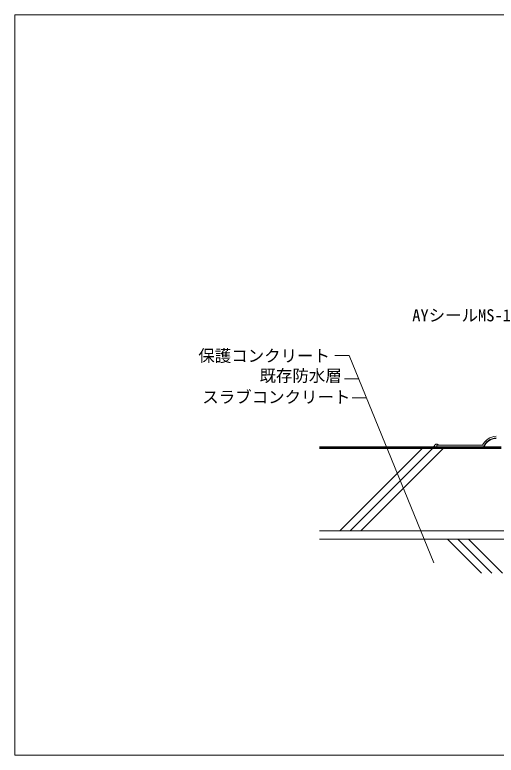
# Model space of a CAD drawing. Units: millimetres, scale not verified. Extents: x -675 to 675, y -471 to 460.
# Drawn here: x -675 to -90, y -440 to 460 of the extents above; entities that cross this region are included whole.
import ezdxf
from ezdxf.enums import TextEntityAlignment as Align

# ---------------------------------------------------------------- set-up
doc = ezdxf.new("R2010")
doc.units = ezdxf.units.MM
doc.header["$LTSCALE"] = 5
for name, color, linetype, lineweight in [('1-4_リベットルーフ', 7, 'Continuous', 9), ('1-7_設備', 7, 'Continuous', 9), ('1-A_元図・躯体', 7, 'Continuous', 9), ('E-E', 7, 'Continuous', 9), ('F-F', 7, 'Continuous', 9)]:
    doc.layers.add(name, color=color, linetype=linetype, lineweight=lineweight)
doc.styles.add('ＭＳ ゴシック', font='')
doc.styles.get('ＭＳ ゴシック').set_extended_font_data('MS Gothic')

msp = doc.modelspace()

# ---------------------------------------------------------------- linework, layer by layer
at = {"layer": '1-4_リベットルーフ'}
for p, q in [((-304.843, -65.84), (-84.062, -65.84)), ((-304.843, -67.34), (-84.062, -67.34)), ((-162.343, -63.34), (-106.693, -63.34)), ((-162.343, -63.34), (-162.343, -65.34)), ((-162.343, -65.34), (-105.381, -65.34))]:
    msp.add_line(p, q, dxfattribs=at)
msp.add_lwpolyline([(-160.105, -63.144), (-160.31, -62.972), (-160.667, -62.684), (-161.029, -62.418), (-161.402, -62.189), (-161.788, -62.011), (-162.192, -61.897), (-162.436, -61.867), (-162.65, -61.865), (-163.026, -61.908), (-163.398, -62.01), (-163.755, -62.166), (-164.083, -62.373), (-164.369, -62.626), (-164.511, -62.793), (-164.618, -62.95), (-164.774, -63.239), (-164.908, -63.54), (-165.034, -63.843), (-165.169, -64.136), (-165.327, -64.406), (-165.436, -64.549), (-165.517, -64.636), (-165.67, -64.774), (-165.84, -64.899), (-166.021, -65.014), (-166.211, -65.121), (-166.407, -65.224), (-166.522, -65.283)], dxfattribs=at)
for radius, end in [(19.327, 154.53723), (17.327, 158.64641)]:
    msp.add_arc((-89.244, -71.649), radius, 92.63932, end, dxfattribs=at)
at = {"layer": '1-7_設備'}
msp.add_line((-104.843, -65.34), (-84.062, -65.34), dxfattribs=at)
msp.add_arc((-89.244, -71.649), 16.827, 92.63932, 157.98, dxfattribs=at)
at = {"layer": '1-A_元図・躯体'}
for p, q in [((-304.843, -65.34), (-127.514, -65.34)), ((-280.05, -167.34), (-180.05, -67.34)), ((-267.322, -167.34), (-167.322, -67.34)), ((-254.594, -167.34), (-154.594, -67.34)), ((-122.356, -65.34), (-105.381, -65.34)), ((-104.843, -65.34), (-84.062, -65.34)), ((-304.843, -167.34), (295.157, -167.34)), ((-304.843, -177.34), (295.157, -177.34)), ((-149.279, -177.34), (-107.847, -218.771)), ((-136.551, -177.34), (-95.119, -218.771)), ((-123.823, -177.34), (-82.391, -218.771))]:
    msp.add_line(p, q, dxfattribs=at)
at = {"layer": 'E-E'}
for p, q in [((-268.626, 45.667), (-285.946, 45.667)), ((-165.747, -206.157), (-268.626, 45.667)), ((-257.186, 17.69), (-274.506, 17.69)), ((-247.799, -5.776), (-265.12, -5.776))]:
    msp.add_line(p, q, dxfattribs=at)
at = {"layer": 'F-F'}
msp.add_line((-675, 460), (-675, -440), dxfattribs=at)
msp.add_lwpolyline([(-675, 460), (675, 460), (675, -440), (-675, -440)], dxfattribs=at)

# ---------------------------------------------------------------- texts
at = {"layer": 'E-E', "style": 'ＭＳ ゴシック'}
for s, p in [('AYシールMS-1', (-192.022, 82.993)), ('保護コンクリート', (-451.966, 33.797)), ('既存防水層', (-377.606, 9.597)), ('スラブコンクリート', (-447.126, -16.363))]:
    msp.add_text(s, height=14.66, dxfattribs=at).set_placement(p, align=Align.BOTTOM_LEFT)

doc.saveas('drawing.dxf')
